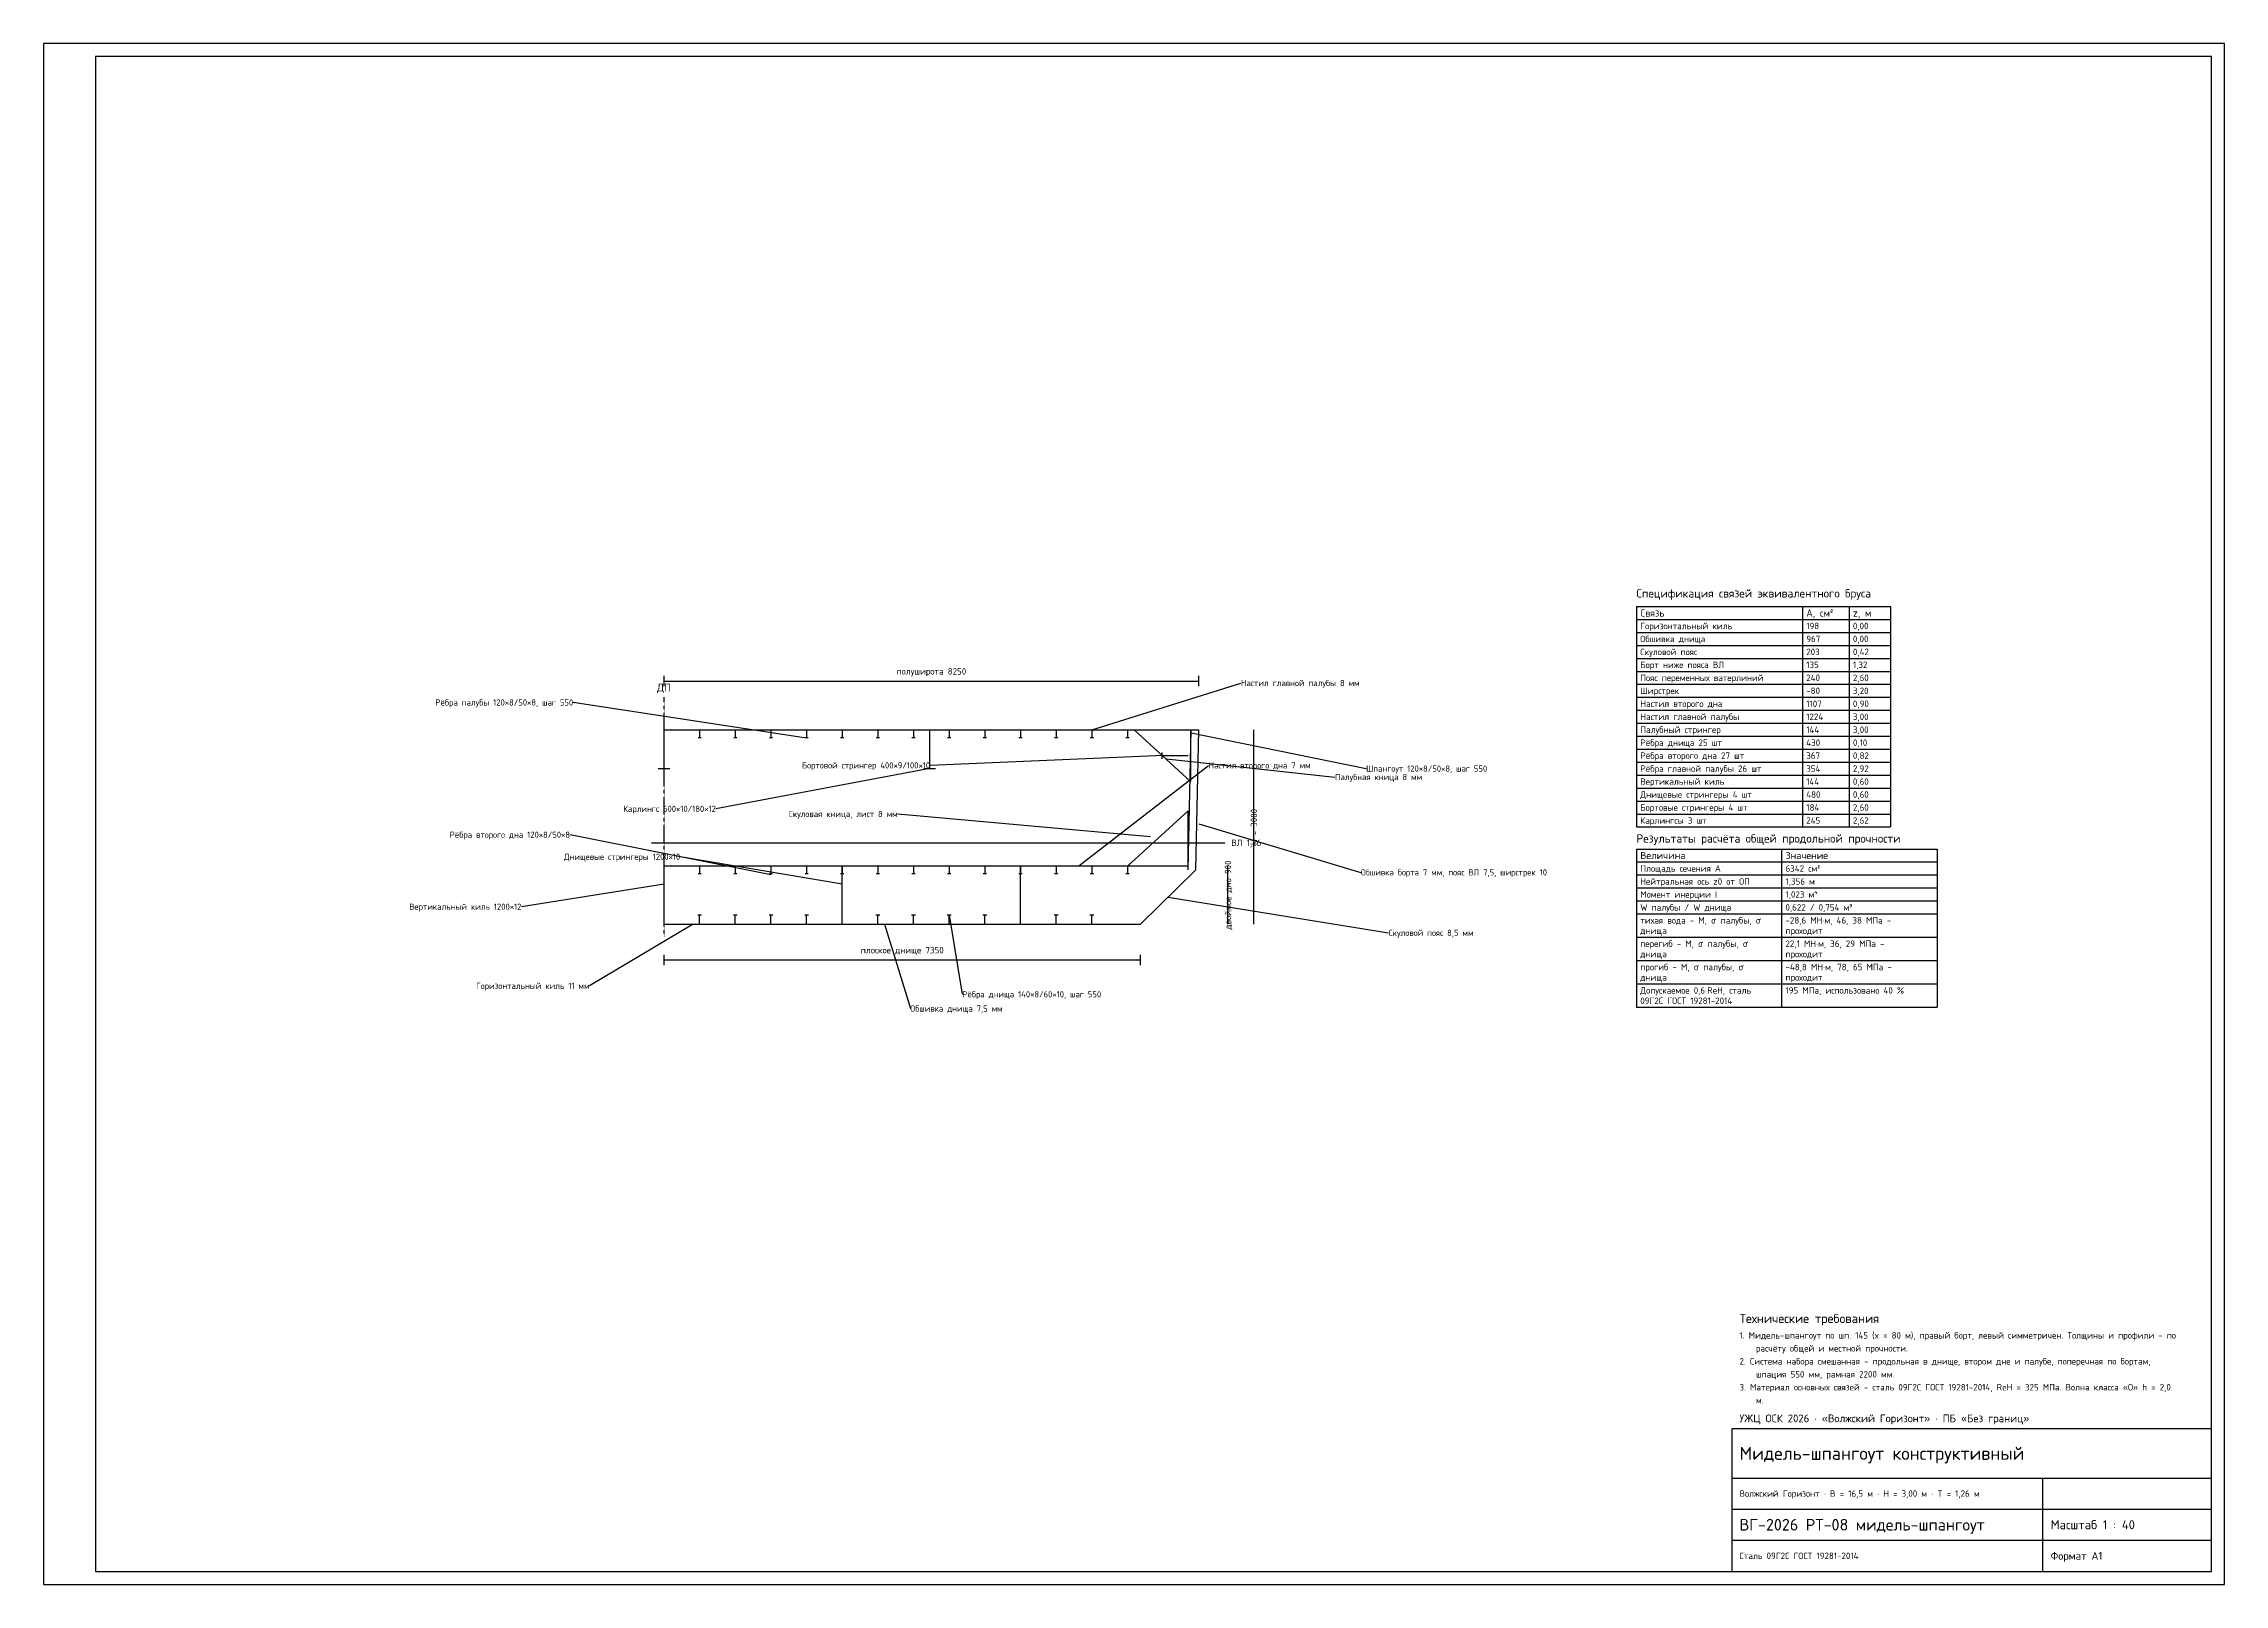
# Model space of a CAD drawing. Header units: millimetres. Extents: x -9570 to 24070, y -10180 to 13580.
import ezdxf
from ezdxf.enums import TextEntityAlignment as Align

# ---------------------------------------------------------------- set-up
doc = ezdxf.new("R2010")
doc.units = ezdxf.units.MM
doc.linetypes.add('CENTER', pattern=[5.08, 3.175, -0.635, 0.635, -0.635])
doc.linetypes.add('DASHED', pattern=[1.524, 1.27, -0.254])
for name, color, linetype in [('00_РАМКА', 7, 'Continuous'), ('01_ОБШИВКА', 7, 'Continuous'), ('02_ПАЛУБЫ', 4, 'Continuous'), ('07_ОСИ', 2, 'CENTER'), ('08_ТЕКСТ', 7, 'Continuous'), ('09_РАЗМЕРЫ', 6, 'Continuous'), ('10_НАБОР', 9, 'Continuous')]:
    doc.layers.add(name, color=color, linetype=linetype)
doc.styles.add('ГОСТ', font='isocpeur.ttf')

msp = doc.modelspace()

# ---------------------------------------------------------------- linework, layer by layer
at = {"layer": '00_РАМКА'}
for p, q in [((15000, 4900), (18920, 4900)), ((15000, 4900), (15000, 1500)), ((17560, 4900), (17560, 1500)), ((18280, 4900), (18280, 1500)), ((18920, 4900), (18920, 1500)), ((15000, 4700), (18920, 4700)), ((15000, 4500), (18920, 4500)), ((15000, 4300), (18920, 4300)), ((15000, 4100), (18920, 4100)), ((15000, 3900), (18920, 3900)), ((15000, 3700), (18920, 3700)), ((15000, 3500), (18920, 3500)), ((15000, 3300), (18920, 3300)), ((15000, 3100), (18920, 3100)), ((15000, 2900), (18920, 2900)), ((15000, 2700), (18920, 2700)), ((15000, 2500), (18920, 2500)), ((15000, 2300), (18920, 2300)), ((15000, 2100), (18920, 2100)), ((15000, 1900), (18920, 1900)), ((15000, 1700), (18920, 1700)), ((15000, 1500), (18920, 1500)), ((15000, 1160), (19640, 1160)), ((15000, 1160), (15000, -1280)), ((17240, 1160), (17240, -1280)), ((19640, 1160), (19640, -1280)), ((15000, 960), (19640, 960)), ((15000, 760), (19640, 760)), ((15000, 560), (19640, 560)), ((15000, 360), (19640, 360)), ((15000, 160), (19640, 160)), ((15000, -200), (19640, -200)), ((15000, -560), (19640, -560)), ((15000, -920), (19640, -920)), ((15000, -1280), (19640, -1280)), ((16470, -8540), (23870, -8540)), ((21270, -9980), (21270, -8540)), ((16470, -9020), (23870, -9020)), ((16470, -9500), (23870, -9500))]:
    msp.add_line(p, q, dxfattribs=at)
for points in [[(-9570, -10180), (24070, -10180), (24070, 13580), (-9570, 13580)], [(-8770, -9980), (23870, -9980), (23870, 13380), (-8770, 13380)], [(16470, -9980), (23870, -9980), (23870, -7780), (16470, -7780)]]:
    msp.add_lwpolyline(points, close=True, dxfattribs=at)
at = {"layer": '01_ОБШИВКА'}
for p, q in [((8205, 837), (8250, 3000)), ((7350, 0), (8205, 837)), ((0, 0), (7350, 0))]:
    msp.add_line(p, q, dxfattribs=at)
at = {"layer": '02_ПАЛУБЫ'}
for p, q in [((0, 3000), (8250, 3000)), ((0, 900), (7905, 900))]:
    msp.add_line(p, q, dxfattribs=at)
at = {"layer": '07_ОСИ', "linetype": 'CENTER'}
msp.add_line((0, -200), (0, 3500), dxfattribs=at)
at = {"layer": '07_ОСИ', "linetype": 'DASHED'}
msp.add_line((-200, 1256), (8650, 1256), dxfattribs=at)
at = {"layer": '09_РАЗМЕРЫ'}
for p, q in [((0, 3670), (0, 3830)), ((0, 3750), (8250, 3750)), ((6600, 3000), (8900, 3720)), ((8250, 3670), (8250, 3830)), ((2200, 2870), (-1400, 3420)), ((8130, 2950), (10830, 2400)), ((9100, 0), (9100, 3000)), ((4100, 2400), (800, 1780)), ((7705, 2600), (4105, 2450)), ((6400, 900), (8400, 2450)), ((7750, 2550), (10350, 2270)), ((7505, 1350), (3605, 1700)), ((1650, 760), (-1450, 1380)), ((8250, 1550), (10750, 800)), ((2750, 620), (250, 1040)), ((8700, 0), (8700, 900)), ((0, 620), (-2200, 270)), ((7777, 418), (11177, -132)), ((450, 0), (-1150, -950)), ((3400, 0), (3800, -1300)), ((4400, 140), (4600, -1080)), ((0, -630), (0, -470)), ((0, -550), (7350, -550)), ((7350, -630), (7350, -470))]:
    msp.add_line(p, q, dxfattribs=at)
at = {"layer": '10_НАБОР'}
for p, q in [((0, 2400), (0, 3000)), ((525, 2880), (575, 2880)), ((550, 3000), (550, 2880)), ((1075, 2880), (1125, 2880)), ((1100, 3000), (1100, 2880)), ((1625, 2880), (1675, 2880)), ((1650, 3000), (1650, 2880)), ((2175, 2880), (2225, 2880)), ((2200, 3000), (2200, 2880)), ((2725, 2880), (2775, 2880)), ((2750, 3000), (2750, 2880)), ((3275, 2880), (3325, 2880)), ((3300, 3000), (3300, 2880)), ((3825, 2880), (3875, 2880)), ((3850, 3000), (3850, 2880)), ((4100, 2400), (4100, 3000)), ((4375, 2880), (4425, 2880)), ((4400, 3000), (4400, 2880)), ((4925, 2880), (4975, 2880)), ((4950, 3000), (4950, 2880)), ((5475, 2880), (5525, 2880)), ((5500, 3000), (5500, 2880)), ((6025, 2880), (6075, 2880)), ((6050, 3000), (6050, 2880)), ((6575, 2880), (6625, 2880)), ((6600, 3000), (6600, 2880)), ((7125, 2880), (7175, 2880)), ((7150, 3000), (7150, 2880)), ((8085, 837), (8130, 3000)), ((-90, 2400), (90, 2400)), ((4010, 2400), (4190, 2400)), ((7685, 2550), (7685, 2650)), ((7685, 2600), (8085, 2600)), ((0, 0), (0, 900)), ((525, 780), (575, 780)), ((550, 900), (550, 780)), ((1075, 780), (1125, 780)), ((1100, 900), (1100, 780)), ((1625, 780), (1675, 780)), ((1650, 900), (1650, 780)), ((2175, 780), (2225, 780)), ((2200, 900), (2200, 780)), ((2725, 780), (2775, 780)), ((2750, 0), (2750, 900)), ((2750, 900), (2750, 780)), ((3275, 780), (3325, 780)), ((3300, 900), (3300, 780)), ((3825, 780), (3875, 780)), ((3850, 900), (3850, 780)), ((4375, 780), (4425, 780)), ((4400, 900), (4400, 780)), ((4925, 780), (4975, 780)), ((4950, 900), (4950, 780)), ((5475, 780), (5525, 780)), ((5500, 0), (5500, 900)), ((5500, 900), (5500, 780)), ((6025, 780), (6075, 780)), ((6050, 900), (6050, 780)), ((6575, 780), (6625, 780)), ((6600, 900), (6600, 780)), ((7125, 780), (7175, 780)), ((7150, 900), (7150, 780)), ((580, 140), (520, 140)), ((550, 0), (550, 140)), ((1130, 140), (1070, 140)), ((1100, 0), (1100, 140)), ((1680, 140), (1620, 140)), ((1650, 0), (1650, 140)), ((2230, 140), (2170, 140)), ((2200, 0), (2200, 140)), ((3330, 140), (3270, 140)), ((3300, 0), (3300, 140)), ((3880, 140), (3820, 140)), ((3850, 0), (3850, 140)), ((4430, 140), (4370, 140)), ((4400, 0), (4400, 140)), ((4980, 140), (4920, 140)), ((4950, 0), (4950, 140)), ((6080, 140), (6020, 140)), ((6050, 0), (6050, 140)), ((6630, 140), (6570, 140)), ((6600, 0), (6600, 140))]:
    msp.add_line(p, q, dxfattribs=at)
for points in [[(8120, 3000), (8120, 2200), (7250, 3000)], [(8085, 900), (8085, 1750), (7155, 900)]]:
    msp.add_lwpolyline(points, close=True, dxfattribs=at)

# ---------------------------------------------------------------- texts
at = {"layer": '07_ОСИ', "style": 'ГОСТ'}
msp.add_text('ВЛ 1,26', height=100, dxfattribs=at).set_placement((8750, 1256), align=Align.MIDDLE_LEFT)
at = {"layer": '08_ТЕКСТ', "style": 'ГОСТ'}
for s, p in [('Спецификация связей эквивалентного бруса', (15000, 5000)), ('Результаты расчёта общей продольной прочности', (15000, 1220))]:
    msp.add_text(s, height=128, dxfattribs=at).set_placement(p, align=Align.BOTTOM_LEFT)
for s, height, p in [('Связь', 112, (15060, 4800)), ('A, см²', 112, (17620, 4800)), ('z, м', 112, (18340, 4800)), ('Обшивка днища', 100, (15060, 4400)), ('Горизонтальный киль', 100, (15060, 4600)), ('198', 100, (17620, 4600)), ('967', 100, (17620, 4400)), ('0,00', 100, (18340, 4600)), ('0,00', 100, (18340, 4400)), ('Скуловой пояс', 100, (15060, 4200)), ('Борт ниже пояса ВЛ', 100, (15060, 4000)), ('135', 100, (17620, 4000)), ('203', 100, (17620, 4200)), ('1,32', 100, (18340, 4000)), ('0,42', 100, (18340, 4200)), ('Настил главной палубы 8 мм', 96, (8900, 3720)), ('Пояс переменных ватерлиний', 100, (15060, 3800)), ('240', 100, (17620, 3800)), ('2,60', 100, (18340, 3800)), ('Ширстрек', 100, (15060, 3600)), ('Настил второго дна', 100, (15060, 3400)), ('1107', 100, (17620, 3400)), ('-80', 100, (17620, 3600)), ('3,20', 100, (18340, 3600)), ('0,90', 100, (18340, 3400)), ('Настил главной палубы', 100, (15060, 3200)), ('Палубный стрингер', 100, (15060, 3000)), ('1224', 100, (17620, 3200)), ('144', 100, (17620, 3000)), ('3,00', 100, (18340, 3200)), ('3,00', 100, (18340, 3000)), ('Рёбра днища 25 шт', 100, (15060, 2800)), ('430', 100, (17620, 2800)), ('0,10', 100, (18340, 2800)), ('Настил второго дна 7 мм', 96, (8400, 2450)), ('Шпангоут 120×8/50×8, шаг 550', 96, (10830, 2400)), ('Рёбра второго дна 27 шт', 100, (15060, 2600)), ('Рёбра главной палубы 26 шт', 100, (15060, 2400)), ('367', 100, (17620, 2600)), ('354', 100, (17620, 2400)), ('0,82', 100, (18340, 2600)), ('2,92', 100, (18340, 2400)), ('Палубная кница 8 мм', 96, (10350, 2270)), ('Днищевые стрингеры 4 шт', 100, (15060, 2000)), ('Вертикальный киль', 100, (15060, 2200)), ('144', 100, (17620, 2200)), ('480', 100, (17620, 2000)), ('0,60', 100, (18340, 2200)), ('0,60', 100, (18340, 2000)), ('Бортовые стрингеры 4 шт', 100, (15060, 1800)), ('184', 100, (17620, 1800)), ('2,60', 100, (18340, 1800)), ('Карлингсы 3 шт', 100, (15060, 1600)), ('245', 100, (17620, 1600)), ('2,62', 100, (18340, 1600)), ('Величина', 112, (15060, 1060)), ('Значение', 112, (17300, 1060)), ('Обшивка борта 7 мм, пояс ВЛ 7,5, ширстрек 10', 96, (10750, 800)), ('Площадь сечения A', 100, (15060, 860)), ('Нейтральная ось z0 от ОП', 100, (15060, 660)), ('1,356 м', 100, (17300, 660)), ('6342 см²', 100, (17300, 860)), ('Момент инерции I', 100, (15060, 460)), ('1,023 м⁴', 100, (17300, 460)), ('тихая вода - M, σ палубы, σ', 100, (15060, 60)), ('W палубы / W днища', 100, (15060, 260)), ('0,622 / 0,754 м³', 100, (17300, 260)), ('-28,6 МН·м, 46, 38 МПа -', 100, (17300, 60)), ('Скуловой пояс 8,5 мм', 96, (11177, -132)), ('днища', 100, (15060, -100)), ('перегиб - M, σ палубы, σ', 100, (15060, -300)), ('22,1 МН·м, 36, 29 МПа -', 100, (17300, -300)), ('проходит', 100, (17300, -100)), ('днища', 100, (15060, -460)), ('прогиб - M, σ палубы, σ', 100, (15060, -660)), ('-48,8 МН·м, 78, 65 МПа -', 100, (17300, -660)), ('проходит', 100, (17300, -460)), ('днища', 100, (15060, -820)), ('Допускаемое 0,6·ReH, сталь', 100, (15060, -1020)), ('195 МПа, использовано 40 %', 100, (17300, -1020)), ('проходит', 100, (17300, -820)), ('Обшивка днища 7,5 мм', 96, (3800, -1300)), ('Рёбра днища 140×8/60×10, шаг 550', 96, (4600, -1080)), ('09Г2С ГОСТ 19281-2014', 100, (15060, -1180)), ('Технические требования', 140, (16590, -6080)), ('1. Мидель-шпангоут по шп. 145 (x = 80 м), правый борт, левый симметричен. Толщины и профили - по', 100, (16590, -6340)), ('2. Система набора смешанная - продольная в днище, втором дне и палубе, поперечная по бортам,', 100, (16590, -6740)), ('    расчёту общей и местной прочности.', 100, (16590, -6540)), ('    шпация 550 мм, рамная 2200 мм.', 100, (16590, -6940)), ('3. Материал основных связей - сталь 09Г2С ГОСТ 19281-2014, ReH = 325 МПа. Волна класса «О» h = 2,0', 100, (16590, -7140)), ('    м.', 100, (16590, -7340)), ('УЖЦ ОСК 2026 · «Волжский Горизонт» · ПБ «Без границ»', 120, (16590, -7620)), ('Мидель-шпангоут конструктивный', 200, (16590, -8160)), ('Волжский Горизонт · B = 16,5 м · H = 3,00 м · T = 1,26 м', 100, (16590, -8780)), ('ВГ-2026 РТ-08 мидель-шпангоут', 180, (16590, -9260)), ('Масштаб 1 : 40', 140, (21390, -9260)), ('Сталь 09Г2С ГОСТ 19281-2014', 100, (16590, -9740)), ('Формат A1', 120, (21390, -9740))]:
    msp.add_text(s, height=height, dxfattribs=at).set_placement(p, align=Align.MIDDLE_LEFT)
msp.add_text('ДП', height=120, dxfattribs=at).set_placement((0, 3650), align=Align.MIDDLE_CENTER)
for s, p in [('Рёбра палубы 120×8/50×8, шаг 550', (-1400, 3420)), ('Бортовой стрингер 400×9/100×10', (4105, 2450)), ('Карлингс 600×10/180×12', (800, 1780)), ('Скуловая кница, лист 8 мм', (3605, 1700)), ('Рёбра второго дна 120×8/50×8', (-1450, 1380)), ('Днищевые стрингеры 1200×10', (250, 1040)), ('Вертикальный киль 1200×12', (-2200, 270)), ('Горизонтальный киль 11 мм', (-1150, -950))]:
    msp.add_text(s, height=96, dxfattribs=at).set_placement(p, align=Align.MIDDLE_RIGHT)
at = {"layer": '09_РАЗМЕРЫ', "style": 'ГОСТ'}
for s, p in [('полуширота 8250', (4125, 3820)), ('плоское днище 7350', (3675, -480))]:
    msp.add_text(s, height=100, dxfattribs=at).set_placement(p, align=Align.BOTTOM_CENTER)
for s, p in [('H = 3000', (9180, 1500)), ('двойное дно 900', (8780, 450))]:
    msp.add_text(s, height=100, rotation=90, dxfattribs=at).set_placement(p, align=Align.BOTTOM_CENTER)

doc.saveas('drawing.dxf')
